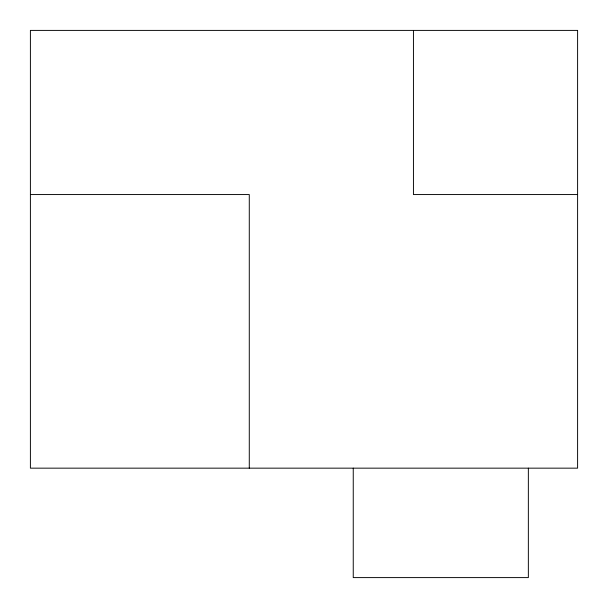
<?xml version="1.0" encoding="UTF-8"?>
<svg xmlns="http://www.w3.org/2000/svg" width="608" height="608" viewBox="0 0 608 608"><rect width="100%" height="100%" fill="white"/><g stroke="black" fill="none" stroke-linecap="round" stroke-linejoin="round"><path stroke-width="0.91" d="M30.4 194.56L249.28 194.56L249.28 468.16M577.6 194.56L413.44 194.56L413.44 30.4M528.352 468.16L528.352 577.6L353.248 577.6L353.248 468.16M577.6 30.4L30.4 30.4L30.4 468.16L577.6 468.16L577.6 30.4"/></g></svg>
